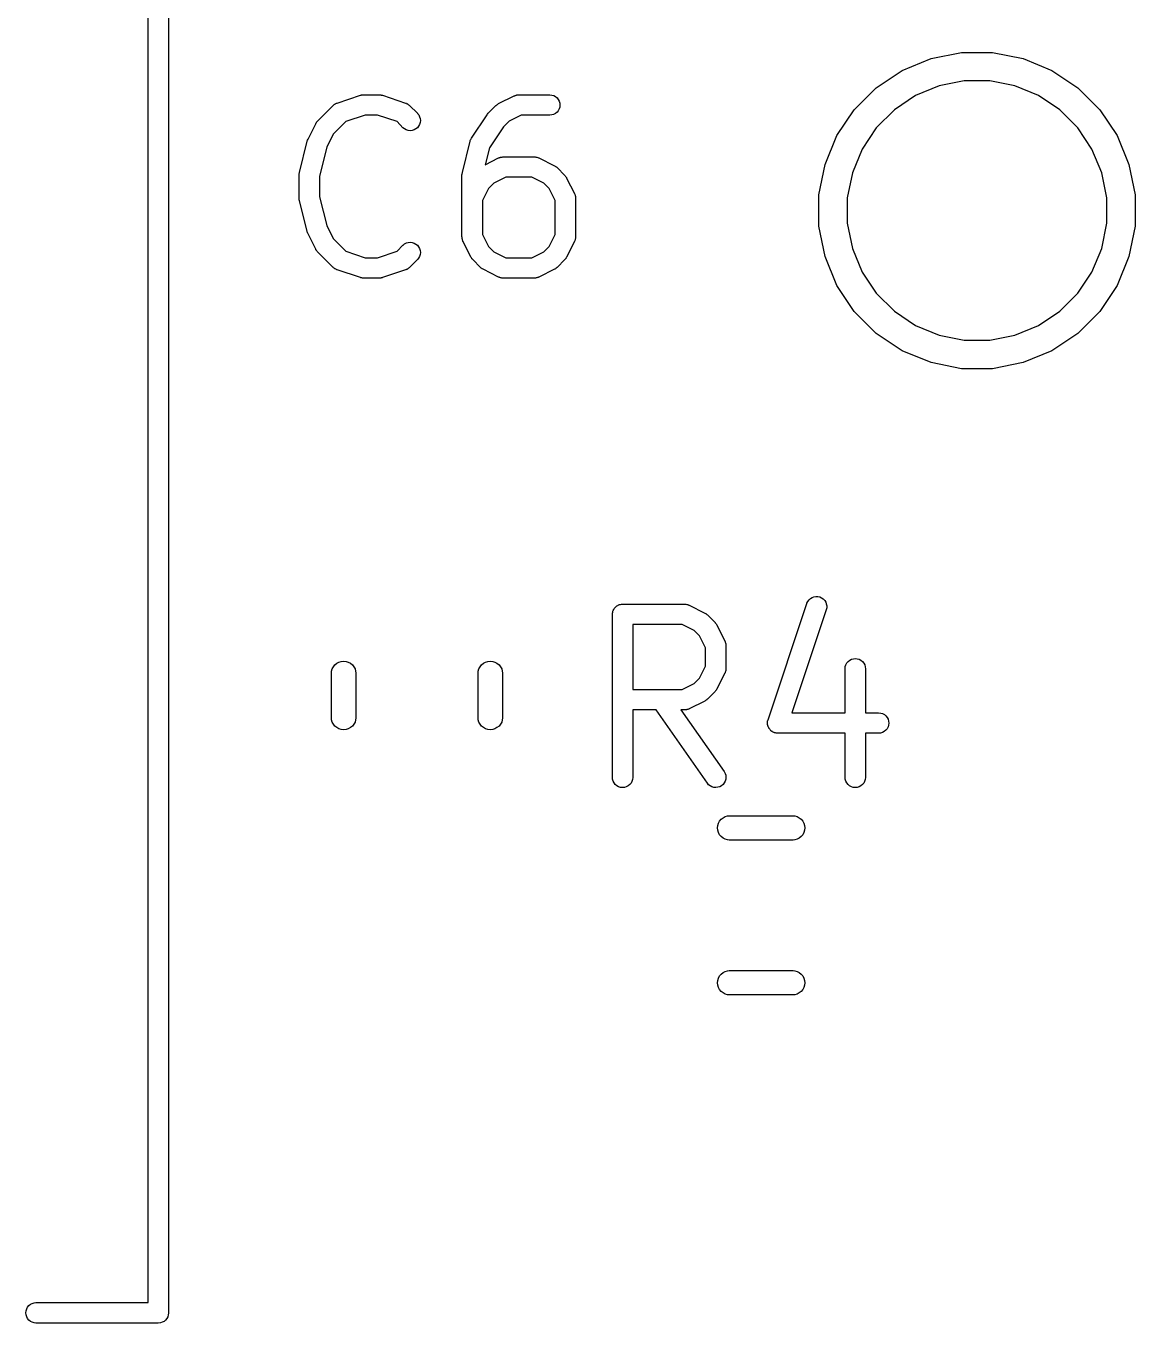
# Model space of a CAD drawing. Extents: x 160.5 to 231.1, y -123.8 to -81.5.
# Drawn here: x 211.68 to 217.13, y -96.54 to -90.17 of the extents above; entities that cross this region are included whole.
import ezdxf

# ---------------------------------------------------------------- set-up
doc = ezdxf.new("R2010")
doc.units = 0
doc.layers.add('BLACK', color=7, linetype='CONTINUOUS')

msp = doc.modelspace()

# ---------------------------------------------------------------- linework, layer by layer
at = {"layer": 'BLACK', "linetype": 'CONTINUOUS'}
for p, q in [((212.38, -85.0924), (212.38, -96.4876)), ((212.28, -96.44), (212.28, -85.14)), ((215.982, -90.3921), (216.124, -90.3336)), ((216.124, -90.3336), (216.274, -90.3038)), ((216.274, -90.3038), (216.426, -90.3038)), ((216.426, -90.3038), (216.576, -90.3336)), ((216.576, -90.3336), (216.718, -90.3921)), ((215.855, -90.4771), (215.982, -90.3921)), ((216.718, -90.3921), (216.845, -90.4771)), ((216.287, -90.4431), (216.164, -90.4676)), ((216.413, -90.4431), (216.287, -90.4431)), ((216.536, -90.4676), (216.413, -90.4431)), ((213.208, -90.5526), (213.322, -90.5145)), ((213.322, -90.5145), (213.323, -90.5143)), ((213.323, -90.5143), (213.326, -90.5137)), ((213.326, -90.5137), (213.328, -90.5129)), ((213.328, -90.5129), (213.33, -90.5127)), ((213.33, -90.5127), (213.332, -90.5122)), ((213.332, -90.5122), (213.335, -90.5122)), ((213.335, -90.5122), (213.338, -90.5119)), ((213.338, -90.5119), (213.414, -90.5119)), ((213.414, -90.5119), (213.415, -90.5119)), ((213.415, -90.5119), (213.418, -90.5122)), ((213.418, -90.5122), (213.421, -90.5123)), ((213.421, -90.5123), (213.423, -90.5128)), ((213.423, -90.5128), (213.425, -90.513)), ((213.425, -90.513), (213.427, -90.5138)), ((213.427, -90.5138), (213.43, -90.5145)), ((213.43, -90.5145), (213.544, -90.5526)), ((214.001, -90.5553), (214.078, -90.5172)), ((214.078, -90.5169), (214.08, -90.5164)), ((214.078, -90.5172), (214.078, -90.5169)), ((214.08, -90.5164), (214.081, -90.5157)), ((214.081, -90.5157), (214.084, -90.5147)), ((214.084, -90.5147), (214.087, -90.5135)), ((214.087, -90.5135), (214.089, -90.5133)), ((214.089, -90.5133), (214.09, -90.5129)), ((214.09, -90.5129), (214.094, -90.5125)), ((214.094, -90.5125), (214.097, -90.512)), ((214.097, -90.512), (214.099, -90.512)), ((214.099, -90.512), (214.1, -90.5119)), ((214.1, -90.5119), (214.252, -90.5119)), ((214.252, -90.5119), (214.253, -90.5119)), ((214.253, -90.5119), (214.263, -90.513)), ((214.263, -90.513), (214.272, -90.5159)), ((214.272, -90.5159), (214.281, -90.5206)), ((214.281, -90.5206), (214.288, -90.5269)), ((214.288, -90.5269), (214.294, -90.5345)), ((215.747, -90.5852), (215.855, -90.4771)), ((216.048, -90.5156), (215.944, -90.5853)), ((216.164, -90.4676), (216.048, -90.5156)), ((216.652, -90.5156), (216.536, -90.4676)), ((216.756, -90.5853), (216.652, -90.5156)), ((216.845, -90.4771), (216.953, -90.5852)), ((213.112, -90.6408), (213.188, -90.5646)), ((213.188, -90.5646), (213.189, -90.5642)), ((213.189, -90.5642), (213.19, -90.5632)), ((213.19, -90.5632), (213.191, -90.5622)), ((213.191, -90.5622), (213.194, -90.5602)), ((213.194, -90.5602), (213.197, -90.5581)), ((213.197, -90.5581), (213.198, -90.5574)), ((213.198, -90.5574), (213.199, -90.5565)), ((213.199, -90.5565), (213.202, -90.5551)), ((213.202, -90.5551), (213.205, -90.5536)), ((213.205, -90.5536), (213.207, -90.5532)), ((213.207, -90.5532), (213.208, -90.5526)), ((213.544, -90.5526), (213.545, -90.5528)), ((213.545, -90.5528), (213.546, -90.5534)), ((213.546, -90.5534), (213.548, -90.5538)), ((213.548, -90.5538), (213.551, -90.5555)), ((213.551, -90.5555), (213.554, -90.5569)), ((213.554, -90.5569), (213.555, -90.5578)), ((213.555, -90.5578), (213.556, -90.5584)), ((213.556, -90.5584), (213.559, -90.5606)), ((213.559, -90.5606), (213.562, -90.5626)), ((213.562, -90.5626), (213.563, -90.5637)), ((213.563, -90.5637), (213.564, -90.5646)), ((213.564, -90.5646), (213.602, -90.6027)), ((213.95, -90.6027), (213.988, -90.5646)), ((213.988, -90.5646), (213.989, -90.5642)), ((213.989, -90.5642), (213.991, -90.5624)), ((213.991, -90.5624), (213.993, -90.5605)), ((213.993, -90.5605), (213.995, -90.5594)), ((213.995, -90.5594), (213.997, -90.5581)), ((213.997, -90.5581), (213.999, -90.5568)), ((213.999, -90.5568), (214.001, -90.5553)), ((214.294, -90.5899), (214.288, -90.5974)), ((214.294, -90.5345), (214.299, -90.5432)), ((214.298, -90.5813), (214.294, -90.5899)), ((214.301, -90.572), (214.298, -90.5813)), ((214.299, -90.5432), (214.301, -90.5525)), ((214.301, -90.5525), (214.302, -90.5623)), ((214.302, -90.5623), (214.301, -90.572)), ((215.662, -90.7123), (215.747, -90.5852)), ((215.944, -90.5853), (215.855, -90.674)), ((216.845, -90.674), (216.756, -90.5853)), ((216.953, -90.5852), (217.038, -90.7123)), ((213.065, -90.73), (213.103, -90.6538)), ((213.103, -90.6532), (213.105, -90.6509)), ((213.103, -90.6538), (213.103, -90.6532)), ((213.105, -90.6509), (213.106, -90.6484)), ((213.106, -90.6484), (213.107, -90.6468)), ((213.107, -90.6468), (213.109, -90.645)), ((213.109, -90.645), (213.11, -90.643)), ((213.11, -90.643), (213.112, -90.6408)), ((213.251, -90.6437), (213.189, -90.7058)), ((213.346, -90.6119), (213.251, -90.6437)), ((213.406, -90.6119), (213.346, -90.6119)), ((213.502, -90.6437), (213.406, -90.6119)), ((213.531, -90.6735), (213.502, -90.6437)), ((213.602, -90.6027), (213.603, -90.6032)), ((213.603, -90.6032), (213.609, -90.6109)), ((213.609, -90.6109), (213.613, -90.6195)), ((213.613, -90.6195), (213.616, -90.6289)), ((213.616, -90.6483), (213.613, -90.6576)), ((213.616, -90.6289), (213.617, -90.6386)), ((213.617, -90.6386), (213.616, -90.6483)), ((213.868, -90.7246), (213.944, -90.6104)), ((213.944, -90.6103), (213.945, -90.6098)), ((213.944, -90.6104), (213.944, -90.6103)), ((213.944, -90.6103), (213.944, -90.6103)), ((213.944, -90.6103), (213.944, -90.6103)), ((213.945, -90.6098), (213.947, -90.6063)), ((213.947, -90.6063), (213.95, -90.6027)), ((214.053, -90.6411), (214.025, -90.6699)), ((214.112, -90.6119), (214.053, -90.6411)), ((214.252, -90.6119), (214.112, -90.6119)), ((214.262, -90.611), (214.252, -90.6119)), ((214.271, -90.6081), (214.262, -90.611)), ((214.28, -90.6035), (214.271, -90.6081)), ((214.288, -90.5974), (214.28, -90.6035)), ((213.189, -90.7058), (213.157, -90.7698)), ((213.539, -90.6796), (213.531, -90.6735)), ((213.547, -90.6843), (213.539, -90.6796)), ((213.557, -90.6871), (213.547, -90.6843)), ((213.566, -90.6881), (213.557, -90.6871)), ((213.576, -90.6872), (213.566, -90.6881)), ((213.586, -90.6844), (213.576, -90.6872)), ((213.594, -90.6798), (213.586, -90.6844)), ((213.602, -90.6737), (213.594, -90.6798)), ((213.608, -90.6662), (213.602, -90.6737)), ((213.613, -90.6576), (213.608, -90.6662)), ((214.025, -90.6699), (213.956, -90.7729)), ((215.604, -90.8536), (215.662, -90.7123)), ((215.855, -90.674), (215.786, -90.7783)), ((216.914, -90.7783), (216.845, -90.674)), ((217.038, -90.7123), (217.096, -90.8536)), ((213.023, -90.8926), (213.061, -90.7403)), ((213.061, -90.7391), (213.063, -90.7348)), ((213.061, -90.7394), (213.061, -90.7391)), ((213.061, -90.7396), (213.061, -90.7394)), ((213.061, -90.7403), (213.061, -90.7396)), ((213.063, -90.7348), (213.065, -90.7304)), ((213.065, -90.7302), (213.065, -90.73)), ((213.065, -90.7304), (213.065, -90.7302)), ((213.157, -90.7698), (213.121, -90.9109)), ((213.823, -90.8926), (213.861, -90.7403)), ((213.861, -90.7396), (213.862, -90.7365)), ((213.861, -90.7403), (213.861, -90.7396)), ((213.862, -90.7365), (213.863, -90.7333)), ((213.863, -90.7333), (213.864, -90.7319)), ((213.864, -90.7319), (213.865, -90.7304)), ((213.865, -90.7304), (213.866, -90.7276)), ((213.866, -90.7276), (213.868, -90.7246)), ((213.956, -90.7729), (213.935, -90.855)), ((215.786, -90.7783), (215.738, -90.8942)), ((216.962, -90.8942), (216.914, -90.7783)), ((213.935, -90.855), (214.001, -90.8219)), ((214.001, -90.8219), (214.002, -90.8216)), ((214.002, -90.8216), (214.003, -90.8211)), ((214.003, -90.8211), (214.005, -90.8204)), ((214.005, -90.8204), (214.008, -90.8194)), ((214.008, -90.8194), (214.011, -90.8183)), ((214.011, -90.8183), (214.013, -90.818)), ((214.013, -90.818), (214.014, -90.8176)), ((214.014, -90.8176), (214.018, -90.8173)), ((214.018, -90.8173), (214.021, -90.8168)), ((214.021, -90.8168), (214.022, -90.8168)), ((214.022, -90.8168), (214.024, -90.8167)), ((214.024, -90.8167), (214.176, -90.8167)), ((214.176, -90.8167), (214.177, -90.8167)), ((214.177, -90.8167), (214.178, -90.8168)), ((214.178, -90.8168), (214.18, -90.8168)), ((214.18, -90.8168), (214.183, -90.8174)), ((214.183, -90.8174), (214.187, -90.8178)), ((214.187, -90.8178), (214.188, -90.8182)), ((214.188, -90.8182), (214.189, -90.8185)), ((214.189, -90.8185), (214.193, -90.8197)), ((214.193, -90.8197), (214.196, -90.8207)), ((214.196, -90.8207), (214.197, -90.8214)), ((214.197, -90.8214), (214.199, -90.8219)), ((214.199, -90.8219), (214.275, -90.86)), ((213.021, -90.9023), (213.022, -90.8983)), ((213.022, -90.9032), (213.021, -90.9023)), ((213.021, -90.9041), (213.022, -90.9032)), ((213.021, -90.9048), (213.021, -90.9041)), ((213.021, -91.019), (213.021, -90.9048)), ((213.022, -90.8983), (213.023, -90.8944)), ((213.023, -90.8935), (213.023, -90.8926)), ((213.023, -90.8944), (213.023, -90.8935)), ((213.821, -90.9023), (213.822, -90.8983)), ((213.822, -90.9032), (213.821, -90.9023)), ((213.821, -90.9041), (213.822, -90.9032)), ((213.821, -90.9048), (213.821, -90.9041)), ((213.821, -91.2095), (213.821, -90.9048)), ((213.822, -90.8983), (213.823, -90.8944)), ((213.823, -90.8935), (213.823, -90.8926)), ((213.823, -90.8944), (213.823, -90.8935)), ((214.275, -90.86), (214.275, -90.8604)), ((214.275, -90.8604), (214.278, -90.8619)), ((214.278, -90.8619), (214.28, -90.8632)), ((214.28, -90.8632), (214.282, -90.8645)), ((214.282, -90.8645), (214.284, -90.8657)), ((214.284, -90.8657), (214.286, -90.8676)), ((214.286, -90.8676), (214.288, -90.8694)), ((214.288, -90.8694), (214.326, -90.9075)), ((214.326, -90.9075), (214.326, -90.908)), ((214.326, -90.908), (214.328, -90.9102)), ((215.574, -91.0035), (215.604, -90.8536)), ((215.738, -90.8942), (215.713, -91.0173)), ((216.987, -91.0173), (216.962, -90.8942)), ((217.096, -90.8536), (217.126, -91.0035)), ((213.121, -90.9109), (213.121, -91.0129)), ((213.951, -90.9725), (213.921, -91.0309)), ((213.977, -90.9459), (213.951, -90.9725)), ((214.036, -90.9167), (213.977, -90.9459)), ((214.164, -90.9167), (214.036, -90.9167)), ((214.223, -90.9459), (214.164, -90.9167)), ((214.249, -90.9725), (214.223, -90.9459)), ((214.279, -91.0309), (214.249, -90.9725)), ((214.328, -90.9102), (214.33, -90.9122)), ((214.33, -90.9122), (214.331, -90.914)), ((214.331, -90.914), (214.332, -90.9156)), ((214.332, -90.9156), (214.334, -90.9181)), ((214.334, -90.9181), (214.335, -90.9205)), ((214.335, -90.9205), (214.373, -90.9967)), ((213.022, -91.0199), (213.021, -91.019)), ((213.021, -91.0208), (213.022, -91.0199)), ((213.022, -91.0248), (213.021, -91.0208)), ((213.022, -91.0288), (213.022, -91.0248)), ((213.023, -91.0296), (213.022, -91.0288)), ((213.023, -91.0305), (213.023, -91.0296)), ((213.023, -91.0312), (213.023, -91.0305)), ((213.061, -91.1836), (213.023, -91.0312)), ((213.121, -91.0129), (213.157, -91.154)), ((213.921, -91.0309), (213.921, -91.1977)), ((214.279, -91.1977), (214.279, -91.0309)), ((214.373, -90.9967), (214.374, -90.9973)), ((214.374, -90.9973), (214.374, -90.9987)), ((214.374, -90.9987), (214.375, -91)), ((214.375, -91), (214.376, -91.0033)), ((214.376, -91.0033), (214.377, -91.0065)), ((214.377, -91.0065), (214.377, -91.0079)), ((214.377, -91.0079), (214.378, -91.0093)), ((214.378, -91.0093), (214.378, -91.0127)), ((214.378, -91.0127), (214.378, -91.0161)), ((214.378, -91.0161), (214.378, -91.0176)), ((214.378, -91.0176), (214.379, -91.019)), ((214.379, -91.019), (214.379, -91.2095)), ((215.574, -91.1565), (215.574, -91.0035)), ((215.713, -91.0173), (215.713, -91.1427)), ((216.987, -91.1427), (216.987, -91.0173)), ((217.126, -91.0035), (217.126, -91.1565)), ((213.157, -91.154), (213.189, -91.218)), ((215.604, -91.3064), (215.574, -91.1565)), ((215.713, -91.1427), (215.738, -91.2658)), ((216.962, -91.2658), (216.987, -91.1427)), ((217.126, -91.1565), (217.096, -91.3064)), ((213.061, -91.1838), (213.061, -91.1836)), ((213.061, -91.184), (213.061, -91.1838)), ((213.063, -91.1883), (213.061, -91.184)), ((213.064, -91.1927), (213.063, -91.1883)), ((213.064, -91.1929), (213.064, -91.1927)), ((213.064, -91.1932), (213.064, -91.1929)), ((213.065, -91.1938), (213.064, -91.1932)), ((213.103, -91.27), (213.065, -91.1938)), ((213.189, -91.218), (213.251, -91.2801)), ((213.822, -91.211), (213.821, -91.2095)), ((213.822, -91.2125), (213.822, -91.211)), ((213.822, -91.2158), (213.822, -91.2125)), ((213.822, -91.2192), (213.822, -91.2158)), ((213.823, -91.2206), (213.822, -91.2192)), ((213.823, -91.2221), (213.823, -91.2206)), ((213.824, -91.2253), (213.823, -91.2221)), ((213.825, -91.2286), (213.824, -91.2253)), ((213.921, -91.1977), (213.951, -91.2561)), ((214.249, -91.2561), (214.279, -91.1977)), ((214.376, -91.226), (214.375, -91.2292)), ((214.377, -91.2228), (214.376, -91.226)), ((214.378, -91.2165), (214.377, -91.2199)), ((214.377, -91.2199), (214.377, -91.2213)), ((214.377, -91.2213), (214.377, -91.2228)), ((214.379, -91.2102), (214.378, -91.2117)), ((214.378, -91.2117), (214.378, -91.2132)), ((214.378, -91.2132), (214.378, -91.2165)), ((214.379, -91.2095), (214.379, -91.2102)), ((213.104, -91.2724), (213.103, -91.27)), ((213.106, -91.2749), (213.104, -91.2724)), ((213.107, -91.2765), (213.106, -91.2749)), ((213.108, -91.2782), (213.107, -91.2765)), ((213.11, -91.2803), (213.108, -91.2782)), ((213.112, -91.2825), (213.11, -91.2803)), ((213.112, -91.283), (213.112, -91.2825)), ((213.188, -91.3592), (213.112, -91.283)), ((213.251, -91.2801), (213.346, -91.3119)), ((213.406, -91.3119), (213.502, -91.2801)), ((213.502, -91.2801), (213.531, -91.2504)), ((213.531, -91.2504), (213.532, -91.2499)), ((213.532, -91.2499), (213.539, -91.2438)), ((213.539, -91.2438), (213.548, -91.2393)), ((213.548, -91.2393), (213.557, -91.2366)), ((213.557, -91.2366), (213.567, -91.2357)), ((213.567, -91.2357), (213.577, -91.2368)), ((213.577, -91.2368), (213.586, -91.2397)), ((213.586, -91.2397), (213.595, -91.2444)), ((213.595, -91.2444), (213.602, -91.2506)), ((213.602, -91.2506), (213.608, -91.2582)), ((213.608, -91.2582), (213.613, -91.2668)), ((213.613, -91.2668), (213.616, -91.2762)), ((213.616, -91.2762), (213.617, -91.2859)), ((213.617, -91.2859), (213.616, -91.2956)), ((213.826, -91.2299), (213.825, -91.2286)), ((213.826, -91.2313), (213.826, -91.2299)), ((213.827, -91.2319), (213.826, -91.2313)), ((213.865, -91.3081), (213.827, -91.2319)), ((213.951, -91.2561), (213.977, -91.2827)), ((213.977, -91.2827), (214.036, -91.3119)), ((214.164, -91.3119), (214.223, -91.2827)), ((214.223, -91.2827), (214.249, -91.2561)), ((214.373, -91.2319), (214.335, -91.3081)), ((214.374, -91.2305), (214.373, -91.2319)), ((214.375, -91.2292), (214.374, -91.2305)), ((215.738, -91.2658), (215.786, -91.3817)), ((216.914, -91.3817), (216.962, -91.2658)), ((213.346, -91.3119), (213.406, -91.3119)), ((213.602, -91.3211), (213.564, -91.3592)), ((213.608, -91.3135), (213.602, -91.3211)), ((213.613, -91.3049), (213.608, -91.3135)), ((213.616, -91.2956), (213.613, -91.3049)), ((213.866, -91.3105), (213.865, -91.3081)), ((213.868, -91.3129), (213.866, -91.3105)), ((213.869, -91.3146), (213.868, -91.3129)), ((213.87, -91.3163), (213.869, -91.3146)), ((213.872, -91.3184), (213.87, -91.3163)), ((213.874, -91.3206), (213.872, -91.3184)), ((213.874, -91.3211), (213.874, -91.3206)), ((213.912, -91.3592), (213.874, -91.3211)), ((214.036, -91.3119), (214.164, -91.3119)), ((214.326, -91.3211), (214.288, -91.3592)), ((214.328, -91.3189), (214.326, -91.3211)), ((214.33, -91.3169), (214.328, -91.3189)), ((214.331, -91.3151), (214.33, -91.3169)), ((214.332, -91.3135), (214.331, -91.3151)), ((214.333, -91.3111), (214.332, -91.3135)), ((214.335, -91.3087), (214.333, -91.3111)), ((214.335, -91.3081), (214.335, -91.3087)), ((215.662, -91.4477), (215.604, -91.3064)), ((217.096, -91.3064), (217.038, -91.4477)), ((213.19, -91.3601), (213.188, -91.3592)), ((213.191, -91.3612), (213.19, -91.3601)), ((213.193, -91.3632), (213.191, -91.3612)), ((213.196, -91.3654), (213.193, -91.3632)), ((213.197, -91.3661), (213.196, -91.3654)), ((213.198, -91.3669), (213.197, -91.3661)), ((213.202, -91.3684), (213.198, -91.3669)), ((213.205, -91.37), (213.202, -91.3684)), ((213.206, -91.3704), (213.205, -91.37)), ((213.207, -91.371), (213.206, -91.3704)), ((213.208, -91.3712), (213.207, -91.371)), ((213.322, -91.4093), (213.208, -91.3712)), ((213.325, -91.41), (213.322, -91.4093)), ((213.328, -91.4108), (213.325, -91.41)), ((213.33, -91.411), (213.328, -91.4108)), ((213.332, -91.4115), (213.33, -91.411)), ((213.335, -91.4116), (213.332, -91.4115)), ((213.337, -91.4119), (213.335, -91.4116)), ((213.338, -91.4119), (213.337, -91.4119)), ((213.414, -91.4119), (213.338, -91.4119)), ((213.417, -91.4116), (213.414, -91.4119)), ((213.42, -91.4116), (213.417, -91.4116)), ((213.422, -91.4112), (213.42, -91.4116)), ((213.424, -91.411), (213.422, -91.4112)), ((213.427, -91.4101), (213.424, -91.411)), ((213.429, -91.4096), (213.427, -91.4101)), ((213.43, -91.4093), (213.429, -91.4096)), ((213.544, -91.3712), (213.43, -91.4093)), ((213.546, -91.3706), (213.544, -91.3712)), ((213.547, -91.3702), (213.546, -91.3706)), ((213.55, -91.3687), (213.547, -91.3702)), ((213.553, -91.3673), (213.55, -91.3687)), ((213.554, -91.3664), (213.553, -91.3673)), ((213.556, -91.3657), (213.554, -91.3664)), ((213.558, -91.3636), (213.556, -91.3657)), ((213.561, -91.3616), (213.558, -91.3636)), ((213.562, -91.3606), (213.561, -91.3616)), ((213.563, -91.3597), (213.562, -91.3606)), ((213.564, -91.3592), (213.563, -91.3597)), ((213.914, -91.361), (213.912, -91.3592)), ((213.916, -91.3629), (213.914, -91.361)), ((213.918, -91.364), (213.916, -91.3629)), ((213.92, -91.3654), (213.918, -91.364)), ((213.922, -91.3667), (213.92, -91.3654)), ((213.925, -91.3682), (213.922, -91.3667)), ((213.925, -91.3685), (213.925, -91.3682)), ((214.001, -91.4066), (213.925, -91.3685)), ((214.003, -91.4072), (214.001, -91.4066)), ((214.004, -91.4079), (214.003, -91.4072)), ((214.007, -91.4089), (214.004, -91.4079)), ((214.011, -91.4101), (214.007, -91.4089)), ((214.012, -91.4104), (214.011, -91.4101)), ((214.013, -91.4108), (214.012, -91.4104)), ((214.017, -91.4112), (214.013, -91.4108)), ((214.02, -91.4118), (214.017, -91.4112)), ((214.022, -91.4117), (214.02, -91.4118)), ((214.023, -91.4119), (214.022, -91.4117)), ((214.024, -91.4119), (214.023, -91.4119)), ((214.176, -91.4119), (214.024, -91.4119)), ((214.178, -91.4118), (214.176, -91.4119)), ((214.179, -91.4118), (214.178, -91.4118)), ((214.182, -91.4113), (214.179, -91.4118)), ((214.186, -91.411), (214.182, -91.4113)), ((214.187, -91.4105), (214.186, -91.411)), ((214.189, -91.4103), (214.187, -91.4105)), ((214.192, -91.4091), (214.189, -91.4103)), ((214.195, -91.4081), (214.192, -91.4091)), ((214.197, -91.4074), (214.195, -91.4081)), ((214.198, -91.4069), (214.197, -91.4074)), ((214.199, -91.4066), (214.198, -91.4069)), ((214.275, -91.3685), (214.199, -91.4066)), ((214.277, -91.367), (214.275, -91.3685)), ((214.28, -91.3657), (214.277, -91.367)), ((214.281, -91.3644), (214.28, -91.3657)), ((214.283, -91.3633), (214.281, -91.3644)), ((214.285, -91.3614), (214.283, -91.3633)), ((214.287, -91.3597), (214.285, -91.3614)), ((214.288, -91.3592), (214.287, -91.3597)), ((215.786, -91.3817), (215.855, -91.486)), ((216.845, -91.486), (216.914, -91.3817)), ((215.747, -91.5748), (215.662, -91.4477)), ((217.038, -91.4477), (216.953, -91.5748)), ((215.855, -91.486), (215.944, -91.5747)), ((216.756, -91.5747), (216.845, -91.486)), ((215.855, -91.6829), (215.747, -91.5748)), ((215.944, -91.5747), (216.048, -91.6444)), ((216.652, -91.6444), (216.756, -91.5747)), ((216.953, -91.5748), (216.845, -91.6829)), ((216.048, -91.6444), (216.164, -91.6924)), ((216.536, -91.6924), (216.652, -91.6444)), ((215.982, -91.7679), (215.855, -91.6829)), ((216.164, -91.6924), (216.287, -91.7169)), ((216.287, -91.7169), (216.413, -91.7169)), ((216.413, -91.7169), (216.536, -91.6924)), ((216.845, -91.6829), (216.718, -91.7679)), ((216.124, -91.8264), (215.982, -91.7679)), ((216.718, -91.7679), (216.576, -91.8264)), ((216.274, -91.8562), (216.124, -91.8264)), ((216.426, -91.8562), (216.274, -91.8562)), ((216.576, -91.8264), (216.426, -91.8562)), ((215.324, -93.5794), (215.514, -93.008)), ((215.514, -93.008), (215.515, -93.0073)), ((215.515, -93.0073), (215.519, -92.9985)), ((215.519, -92.9985), (215.525, -92.9906)), ((215.525, -92.9906), (215.532, -92.984)), ((215.532, -92.984), (215.54, -92.9789)), ((215.54, -92.9789), (215.549, -92.9755)), ((215.549, -92.9755), (215.559, -92.9739)), ((215.559, -92.9739), (215.569, -92.9743)), ((215.569, -92.9743), (215.578, -92.9765)), ((215.578, -92.9765), (215.587, -92.9805)), ((215.587, -92.9805), (215.595, -92.9862)), ((215.595, -92.9862), (215.602, -92.9933)), ((215.602, -92.9933), (215.607, -93.0016)), ((215.607, -93.0016), (215.61, -93.0107)), ((214.56, -93.0566), (214.561, -93.0519)), ((214.56, -93.0612), (214.56, -93.0566)), ((214.56, -93.0615), (214.56, -93.0612)), ((214.56, -93.0616), (214.56, -93.0615)), ((214.56, -93.0619), (214.56, -93.0616)), ((214.56, -93.0616), (214.56, -93.0616)), ((214.56, -93.8619), (214.56, -93.0619)), ((214.561, -93.0515), (214.562, -93.047)), ((214.561, -93.0517), (214.561, -93.0515)), ((214.561, -93.0519), (214.561, -93.0517)), ((214.562, -93.047), (214.563, -93.0425)), ((214.563, -93.0425), (214.564, -93.0424)), ((214.564, -93.0422), (214.566, -93.0381)), ((214.564, -93.0424), (214.564, -93.0422)), ((214.566, -93.0381), (214.568, -93.0339)), ((214.568, -93.0337), (214.571, -93.0301)), ((214.568, -93.0338), (214.568, -93.0337)), ((214.568, -93.0339), (214.568, -93.0338)), ((214.571, -93.0301), (214.574, -93.0264)), ((214.574, -93.0263), (214.575, -93.0262)), ((214.574, -93.0264), (214.574, -93.0263)), ((214.575, -93.0262), (214.578, -93.0233)), ((214.578, -93.0233), (214.582, -93.0203)), ((214.582, -93.0201), (214.586, -93.0179)), ((214.582, -93.0202), (214.582, -93.0201)), ((214.582, -93.0203), (214.582, -93.0202)), ((214.586, -93.0179), (214.59, -93.0157)), ((214.59, -93.0157), (214.591, -93.0156)), ((214.591, -93.0155), (214.595, -93.0142)), ((214.591, -93.0156), (214.591, -93.0155)), ((214.595, -93.0142), (214.6, -93.0129)), ((214.6, -93.0128), (214.605, -93.0124)), ((214.6, -93.0129), (214.6, -93.0128)), ((214.6, -93.0128), (214.6, -93.0128)), ((214.605, -93.0124), (214.61, -93.0119)), ((214.61, -93.0119), (214.914, -93.0119)), ((214.914, -93.0119), (214.915, -93.0119)), ((214.915, -93.0119), (214.916, -93.0121)), ((214.916, -93.0121), (214.918, -93.012)), ((214.918, -93.012), (214.921, -93.0126)), ((214.921, -93.0126), (214.925, -93.013)), ((214.925, -93.013), (214.926, -93.0134)), ((214.926, -93.0134), (214.928, -93.0137)), ((214.928, -93.0137), (214.931, -93.0149)), ((214.931, -93.0149), (214.934, -93.0159)), ((214.934, -93.0159), (214.935, -93.0167)), ((214.935, -93.0167), (214.937, -93.0172)), ((214.937, -93.0172), (215.013, -93.0553)), ((215.013, -93.0553), (215.013, -93.0556)), ((215.013, -93.0556), (215.016, -93.0571)), ((215.016, -93.0571), (215.018, -93.0584)), ((215.018, -93.0584), (215.02, -93.0598)), ((215.02, -93.0598), (215.022, -93.0609)), ((215.022, -93.0609), (215.024, -93.0629)), ((215.024, -93.0629), (215.026, -93.0646)), ((215.026, -93.0646), (215.064, -93.1027)), ((215.609, -93.0396), (215.441, -93.5452)), ((215.612, -93.0301), (215.609, -93.0396)), ((215.61, -93.0107), (215.612, -93.0204)), ((215.612, -93.0204), (215.612, -93.0301)), ((214.66, -93.1119), (214.66, -93.431)), ((214.902, -93.1119), (214.66, -93.1119)), ((214.961, -93.1411), (214.902, -93.1119)), ((215.064, -93.1027), (215.064, -93.1032)), ((215.064, -93.1032), (215.066, -93.1054)), ((215.066, -93.1054), (215.068, -93.1075)), ((215.068, -93.1075), (215.069, -93.1092)), ((215.069, -93.1092), (215.071, -93.1109)), ((215.071, -93.1109), (215.072, -93.1134)), ((215.072, -93.1134), (215.073, -93.1157)), ((215.073, -93.1157), (215.111, -93.1919)), ((214.987, -93.1677), (214.961, -93.1411)), ((215.017, -93.2261), (214.987, -93.1677)), ((215.111, -93.1919), (215.112, -93.1926)), ((215.112, -93.1926), (215.112, -93.1939)), ((215.112, -93.1939), (215.113, -93.1952)), ((215.113, -93.1952), (215.114, -93.1985)), ((215.114, -93.1985), (215.115, -93.2017)), ((215.017, -93.3168), (215.017, -93.2261)), ((215.115, -93.2017), (215.115, -93.2032)), ((215.115, -93.2032), (215.116, -93.2046)), ((215.116, -93.2046), (215.116, -93.208)), ((215.116, -93.208), (215.117, -93.2113)), ((215.117, -93.2113), (215.117, -93.2128)), ((215.117, -93.2128), (215.117, -93.2143)), ((215.117, -93.2143), (215.117, -93.3286)), ((213.184, -93.3291), (213.19, -93.3187)), ((213.19, -93.3187), (213.197, -93.3095)), ((213.197, -93.3095), (213.207, -93.302)), ((213.207, -93.302), (213.217, -93.2965)), ((213.217, -93.2965), (213.228, -93.293)), ((213.228, -93.293), (213.24, -93.2919)), ((213.24, -93.2919), (213.252, -93.293)), ((213.252, -93.293), (213.263, -93.2965)), ((213.263, -93.2965), (213.273, -93.302)), ((213.273, -93.302), (213.283, -93.3095)), ((213.283, -93.3095), (213.29, -93.3187)), ((213.29, -93.3187), (213.296, -93.3291)), ((213.904, -93.3291), (213.91, -93.3187)), ((213.91, -93.3187), (213.917, -93.3095)), ((213.917, -93.3095), (213.927, -93.302)), ((213.927, -93.302), (213.937, -93.2965)), ((213.937, -93.2965), (213.948, -93.293)), ((213.948, -93.293), (213.96, -93.2919)), ((213.96, -93.2919), (213.972, -93.293)), ((213.972, -93.293), (213.983, -93.2965)), ((213.983, -93.2965), (213.993, -93.302)), ((213.993, -93.302), (214.003, -93.3095)), ((214.003, -93.3095), (214.01, -93.3187)), ((214.01, -93.3187), (214.016, -93.3291)), ((214.987, -93.3751), (215.017, -93.3168)), ((215.702, -93.3279), (215.703, -93.3182)), ((215.702, -93.3286), (215.702, -93.3279)), ((215.703, -93.3182), (215.706, -93.3089)), ((215.706, -93.3089), (215.711, -93.3003)), ((215.711, -93.3003), (215.717, -93.2928)), ((215.717, -93.2928), (215.725, -93.2867)), ((215.725, -93.2867), (215.734, -93.2822)), ((215.734, -93.2822), (215.743, -93.2795)), ((215.743, -93.2795), (215.753, -93.2786)), ((215.753, -93.2786), (215.762, -93.2796)), ((215.762, -93.2796), (215.772, -93.2825)), ((215.772, -93.2825), (215.78, -93.2871)), ((215.78, -93.2871), (215.788, -93.2933)), ((215.788, -93.2933), (215.794, -93.3009)), ((215.794, -93.3009), (215.799, -93.3095)), ((215.799, -93.3095), (215.801, -93.3189)), ((215.801, -93.3189), (215.802, -93.3286)), ((213.18, -93.3492), (213.181, -93.3404)), ((213.18, -93.5708), (213.18, -93.3492)), ((213.181, -93.3404), (213.184, -93.3291)), ((213.296, -93.3291), (213.299, -93.3404)), ((213.299, -93.3404), (213.3, -93.3492)), ((213.3, -93.3492), (213.3, -93.5708)), ((213.9, -93.3492), (213.901, -93.3404)), ((213.9, -93.5708), (213.9, -93.3492)), ((213.901, -93.3404), (213.904, -93.3291)), ((214.016, -93.3291), (214.019, -93.3404)), ((214.019, -93.3404), (214.02, -93.3492)), ((214.02, -93.3492), (214.02, -93.5708)), ((214.961, -93.4018), (214.987, -93.3751)), ((215.111, -93.3509), (215.073, -93.4271)), ((215.112, -93.3496), (215.111, -93.3509)), ((215.113, -93.3483), (215.112, -93.3496)), ((215.114, -93.345), (215.113, -93.3483)), ((215.115, -93.3418), (215.114, -93.345)), ((215.116, -93.339), (215.115, -93.3404)), ((215.115, -93.3404), (215.115, -93.3418)), ((215.117, -93.3293), (215.116, -93.3307)), ((215.116, -93.3307), (215.117, -93.3322)), ((215.117, -93.3322), (215.116, -93.3356)), ((215.116, -93.3356), (215.116, -93.339)), ((215.117, -93.3286), (215.117, -93.3293)), ((215.702, -93.5452), (215.702, -93.3286)), ((215.802, -93.3286), (215.802, -93.5452)), ((214.66, -93.431), (214.902, -93.431)), ((214.902, -93.431), (214.961, -93.4018)), ((215.064, -93.4401), (215.026, -93.4782)), ((215.066, -93.4379), (215.064, -93.4401)), ((215.068, -93.4359), (215.066, -93.4379)), ((215.069, -93.4342), (215.068, -93.4359)), ((215.07, -93.4326), (215.069, -93.4342)), ((215.071, -93.4301), (215.07, -93.4326)), ((215.073, -93.4277), (215.071, -93.4301)), ((215.073, -93.4271), (215.073, -93.4277)), ((215.013, -93.4876), (214.937, -93.5257)), ((215.015, -93.4861), (215.013, -93.4876)), ((215.018, -93.4848), (215.015, -93.4861)), ((215.019, -93.4835), (215.018, -93.4848)), ((215.021, -93.4824), (215.019, -93.4835)), ((215.023, -93.4805), (215.021, -93.4824)), ((215.025, -93.4787), (215.023, -93.4805)), ((215.026, -93.4782), (215.025, -93.4787)), ((213.181, -93.5796), (213.18, -93.5708)), ((213.184, -93.5909), (213.181, -93.5796)), ((213.299, -93.5796), (213.296, -93.5909)), ((213.3, -93.5708), (213.299, -93.5796)), ((213.901, -93.5796), (213.9, -93.5708)), ((213.904, -93.5909), (213.901, -93.5796)), ((214.019, -93.5796), (214.016, -93.5909)), ((214.02, -93.5708), (214.019, -93.5796)), ((214.774, -93.531), (214.66, -93.531)), ((214.66, -93.531), (214.66, -93.8619)), ((215.026, -93.8906), (214.774, -93.531)), ((214.914, -93.531), (214.896, -93.531)), ((214.896, -93.531), (215.108, -93.8332)), ((214.916, -93.5308), (214.914, -93.531)), ((214.917, -93.5309), (214.916, -93.5308)), ((214.921, -93.5303), (214.917, -93.5309)), ((214.924, -93.53), (214.921, -93.5303)), ((214.925, -93.5296), (214.924, -93.53)), ((214.927, -93.5293), (214.925, -93.5296)), ((214.93, -93.5282), (214.927, -93.5293)), ((214.933, -93.5272), (214.93, -93.5282)), ((214.935, -93.5265), (214.933, -93.5272)), ((214.936, -93.526), (214.935, -93.5265)), ((214.937, -93.5257), (214.936, -93.526)), ((215.322, -93.5852), (215.323, -93.5823)), ((215.323, -93.5823), (215.324, -93.5794)), ((215.441, -93.5452), (215.702, -93.5452)), ((215.802, -93.5452), (215.867, -93.5452)), ((215.867, -93.5452), (215.867, -93.5452)), ((215.867, -93.5452), (215.877, -93.5463)), ((215.877, -93.5463), (215.886, -93.5493)), ((215.886, -93.5493), (215.895, -93.554)), ((215.895, -93.554), (215.902, -93.5603)), ((215.902, -93.5603), (215.909, -93.5679)), ((215.909, -93.5679), (215.913, -93.5765)), ((215.913, -93.5765), (215.916, -93.5859)), ((213.19, -93.6013), (213.184, -93.5909)), ((213.197, -93.6105), (213.19, -93.6013)), ((213.207, -93.618), (213.197, -93.6105)), ((213.217, -93.6235), (213.207, -93.618)), ((213.228, -93.627), (213.217, -93.6235)), ((213.24, -93.6281), (213.228, -93.627)), ((213.252, -93.627), (213.24, -93.6281)), ((213.263, -93.6235), (213.252, -93.627)), ((213.273, -93.618), (213.263, -93.6235)), ((213.283, -93.6105), (213.273, -93.618)), ((213.29, -93.6013), (213.283, -93.6105)), ((213.296, -93.5909), (213.29, -93.6013)), ((213.91, -93.6013), (213.904, -93.5909)), ((213.917, -93.6105), (213.91, -93.6013)), ((213.927, -93.618), (213.917, -93.6105)), ((213.937, -93.6235), (213.927, -93.618)), ((213.948, -93.627), (213.937, -93.6235)), ((213.96, -93.6281), (213.948, -93.627)), ((213.972, -93.627), (213.96, -93.6281)), ((213.983, -93.6235), (213.972, -93.627)), ((213.993, -93.618), (213.983, -93.6235)), ((214.003, -93.6105), (213.993, -93.618)), ((214.01, -93.6013), (214.003, -93.6105)), ((214.016, -93.5909), (214.01, -93.6013)), ((215.321, -93.5949), (215.322, -93.5919)), ((215.322, -93.5968), (215.321, -93.5949)), ((215.322, -93.5871), (215.322, -93.5852)), ((215.322, -93.5889), (215.322, -93.5871)), ((215.322, -93.5919), (215.322, -93.5889)), ((215.322, -93.5987), (215.322, -93.5968)), ((215.322, -93.6016), (215.322, -93.5987)), ((215.322, -93.6046), (215.322, -93.6016)), ((215.323, -93.6064), (215.322, -93.6046)), ((215.323, -93.6083), (215.323, -93.6064)), ((215.324, -93.6111), (215.323, -93.6083)), ((215.325, -93.614), (215.324, -93.6111)), ((215.326, -93.6157), (215.325, -93.614)), ((215.327, -93.6174), (215.326, -93.6157)), ((215.328, -93.62), (215.327, -93.6174)), ((215.33, -93.6226), (215.328, -93.62)), ((215.331, -93.6241), (215.33, -93.6226)), ((215.332, -93.6257), (215.331, -93.6241)), ((215.334, -93.6279), (215.332, -93.6257)), ((215.336, -93.6302), (215.334, -93.6279)), ((215.337, -93.6314), (215.336, -93.6302)), ((215.338, -93.6328), (215.337, -93.6314)), ((215.341, -93.6346), (215.338, -93.6328)), ((215.343, -93.6365), (215.341, -93.6346)), ((215.345, -93.6374), (215.343, -93.6365)), ((215.346, -93.6385), (215.345, -93.6374)), ((215.349, -93.6398), (215.346, -93.6385)), ((215.352, -93.6412), (215.349, -93.6398)), ((215.354, -93.6418), (215.352, -93.6412)), ((215.355, -93.6426), (215.354, -93.6418)), ((215.358, -93.6432), (215.355, -93.6426)), ((215.361, -93.6441), (215.358, -93.6432)), ((215.363, -93.6444), (215.361, -93.6441)), ((215.365, -93.6448), (215.363, -93.6444)), ((215.368, -93.6449), (215.365, -93.6448)), ((215.371, -93.6452), (215.368, -93.6449)), ((215.702, -93.6452), (215.371, -93.6452)), ((215.371, -93.6452), (215.371, -93.6452)), ((215.702, -93.8619), (215.702, -93.6452)), ((215.867, -93.6452), (215.802, -93.6452)), ((215.802, -93.6452), (215.802, -93.8619)), ((215.876, -93.6443), (215.867, -93.6452)), ((215.886, -93.6415), (215.876, -93.6443)), ((215.894, -93.6369), (215.886, -93.6415)), ((215.902, -93.6307), (215.894, -93.6369)), ((215.908, -93.6232), (215.902, -93.6307)), ((215.913, -93.6146), (215.908, -93.6232)), ((215.916, -93.6053), (215.913, -93.6146)), ((215.916, -93.5859), (215.917, -93.5956)), ((215.917, -93.5956), (215.916, -93.6053)), ((215.108, -93.8332), (215.108, -93.8338)), ((215.108, -93.8338), (215.113, -93.8424)), ((214.56, -93.8716), (214.56, -93.8619)), ((214.563, -93.881), (214.56, -93.8716)), ((214.568, -93.8896), (214.563, -93.881)), ((214.574, -93.8971), (214.568, -93.8896)), ((214.582, -93.9034), (214.574, -93.8971)), ((214.645, -93.8976), (214.637, -93.9037)), ((214.651, -93.8902), (214.645, -93.8976)), ((214.655, -93.8816), (214.651, -93.8902)), ((214.658, -93.8723), (214.655, -93.8816)), ((214.66, -93.8626), (214.658, -93.8723)), ((214.66, -93.8619), (214.66, -93.8626)), ((215.032, -93.898), (215.026, -93.8906)), ((215.04, -93.904), (215.032, -93.898)), ((215.103, -93.8968), (215.095, -93.9031)), ((215.109, -93.8891), (215.103, -93.8968)), ((215.113, -93.8805), (215.109, -93.8891)), ((215.113, -93.8424), (215.116, -93.8517)), ((215.116, -93.8711), (215.113, -93.8805)), ((215.116, -93.8517), (215.117, -93.8614)), ((215.117, -93.8614), (215.116, -93.8711)), ((215.703, -93.8716), (215.702, -93.8619)), ((215.706, -93.881), (215.703, -93.8716)), ((215.711, -93.8896), (215.706, -93.881)), ((215.717, -93.8971), (215.711, -93.8896)), ((215.724, -93.9034), (215.717, -93.8971)), ((215.787, -93.8976), (215.78, -93.9037)), ((215.794, -93.8902), (215.787, -93.8976)), ((215.798, -93.8816), (215.794, -93.8902)), ((215.801, -93.8723), (215.798, -93.8816)), ((215.802, -93.8626), (215.801, -93.8723)), ((215.802, -93.8619), (215.802, -93.8626)), ((214.59, -93.908), (214.582, -93.9034)), ((214.599, -93.9109), (214.59, -93.908)), ((214.609, -93.9119), (214.599, -93.9109)), ((214.619, -93.911), (214.609, -93.9119)), ((214.628, -93.9083), (214.619, -93.911)), ((214.637, -93.9037), (214.628, -93.9083)), ((215.048, -93.9085), (215.04, -93.904)), ((215.058, -93.9111), (215.048, -93.9085)), ((215.068, -93.9119), (215.058, -93.9111)), ((215.077, -93.9108), (215.068, -93.9119)), ((215.087, -93.9078), (215.077, -93.9108)), ((215.095, -93.9031), (215.087, -93.9078)), ((215.733, -93.908), (215.724, -93.9034)), ((215.742, -93.9109), (215.733, -93.908)), ((215.752, -93.9119), (215.742, -93.9109)), ((215.762, -93.911), (215.752, -93.9119)), ((215.771, -93.9083), (215.762, -93.911)), ((215.78, -93.9037), (215.771, -93.9083)), ((215.077, -94.0982), (215.081, -94.0869)), ((215.081, -94.0869), (215.086, -94.0765)), ((215.086, -94.0765), (215.094, -94.0674)), ((215.094, -94.0674), (215.103, -94.0599)), ((215.103, -94.0599), (215.113, -94.0543)), ((215.113, -94.0543), (215.125, -94.0509)), ((215.125, -94.0509), (215.133, -94.05)), ((215.133, -94.05), (215.447, -94.05)), ((215.447, -94.05), (215.455, -94.0509)), ((215.455, -94.0509), (215.467, -94.0543)), ((215.467, -94.0543), (215.477, -94.0599)), ((215.477, -94.0599), (215.486, -94.0674)), ((215.486, -94.0674), (215.494, -94.0765)), ((215.494, -94.0765), (215.499, -94.0869)), ((215.499, -94.0869), (215.503, -94.0982)), ((215.076, -94.11), (215.077, -94.0982)), ((215.077, -94.1218), (215.076, -94.11)), ((215.081, -94.1331), (215.077, -94.1218)), ((215.086, -94.1435), (215.081, -94.1331)), ((215.094, -94.1526), (215.086, -94.1435)), ((215.103, -94.1601), (215.094, -94.1526)), ((215.486, -94.1526), (215.477, -94.1601)), ((215.494, -94.1435), (215.486, -94.1526)), ((215.499, -94.1331), (215.494, -94.1435)), ((215.503, -94.1218), (215.499, -94.1331)), ((215.503, -94.0982), (215.504, -94.11)), ((215.504, -94.11), (215.503, -94.1218)), ((215.113, -94.1657), (215.103, -94.1601)), ((215.125, -94.1691), (215.113, -94.1657)), ((215.133, -94.17), (215.125, -94.1691)), ((215.447, -94.17), (215.133, -94.17)), ((215.455, -94.1691), (215.447, -94.17)), ((215.467, -94.1657), (215.455, -94.1691)), ((215.477, -94.1601), (215.467, -94.1657)), ((215.077, -94.8582), (215.081, -94.8469)), ((215.081, -94.8469), (215.086, -94.8365)), ((215.086, -94.8365), (215.094, -94.8274)), ((215.094, -94.8274), (215.103, -94.8199)), ((215.103, -94.8199), (215.113, -94.8143)), ((215.113, -94.8143), (215.125, -94.8109)), ((215.125, -94.8109), (215.133, -94.81)), ((215.133, -94.81), (215.447, -94.81)), ((215.447, -94.81), (215.455, -94.8109)), ((215.455, -94.8109), (215.467, -94.8143)), ((215.467, -94.8143), (215.477, -94.8199)), ((215.477, -94.8199), (215.486, -94.8274)), ((215.486, -94.8274), (215.494, -94.8365)), ((215.494, -94.8365), (215.499, -94.8469)), ((215.499, -94.8469), (215.503, -94.8582)), ((215.076, -94.87), (215.077, -94.8582)), ((215.077, -94.8818), (215.076, -94.87)), ((215.081, -94.8931), (215.077, -94.8818)), ((215.086, -94.9035), (215.081, -94.8931)), ((215.094, -94.9126), (215.086, -94.9035)), ((215.103, -94.9201), (215.094, -94.9126)), ((215.486, -94.9126), (215.477, -94.9201)), ((215.494, -94.9035), (215.486, -94.9126)), ((215.499, -94.8931), (215.494, -94.9035)), ((215.503, -94.8818), (215.499, -94.8931)), ((215.503, -94.8582), (215.504, -94.87)), ((215.504, -94.87), (215.503, -94.8818)), ((215.113, -94.9257), (215.103, -94.9201)), ((215.125, -94.9291), (215.113, -94.9257)), ((215.133, -94.93), (215.125, -94.9291)), ((215.447, -94.93), (215.133, -94.93)), ((215.455, -94.9291), (215.447, -94.93)), ((215.467, -94.9257), (215.455, -94.9291)), ((215.477, -94.9201), (215.467, -94.9257)), ((211.702, -96.4482), (211.711, -96.4436)), ((211.711, -96.4436), (211.72, -96.4407)), ((211.72, -96.4407), (211.728, -96.44)), ((211.728, -96.44), (212.28, -96.44)), ((211.68, -96.49), (211.681, -96.4802)), ((211.681, -96.4998), (211.68, -96.49)), ((211.681, -96.4802), (211.684, -96.4708)), ((211.684, -96.5092), (211.681, -96.4998)), ((211.684, -96.4708), (211.688, -96.4621)), ((211.688, -96.5179), (211.684, -96.5092)), ((211.688, -96.4621), (211.694, -96.4545)), ((211.694, -96.4545), (211.702, -96.4482)), ((212.376, -96.5092), (212.372, -96.5179)), ((212.379, -96.4998), (212.376, -96.5092)), ((212.38, -96.4924), (212.379, -96.4998)), ((212.38, -96.4876), (212.38, -96.49)), ((212.38, -96.49), (212.38, -96.4924)), ((212.38, -96.4924), (212.38, -96.4924)), ((211.694, -96.5255), (211.688, -96.5179)), ((211.702, -96.5318), (211.694, -96.5255)), ((211.711, -96.5364), (211.702, -96.5318)), ((211.72, -96.5393), (211.711, -96.5364)), ((211.728, -96.54), (211.72, -96.5393)), ((212.328, -96.54), (211.728, -96.54)), ((212.33, -96.5402), (212.328, -96.54)), ((212.34, -96.5393), (212.33, -96.5402)), ((212.349, -96.5364), (212.34, -96.5393)), ((212.358, -96.5318), (212.349, -96.5364)), ((212.366, -96.5255), (212.358, -96.5318)), ((212.372, -96.5179), (212.366, -96.5255))]:
    msp.add_line(p, q, dxfattribs=at)

doc.saveas('drawing.dxf')
